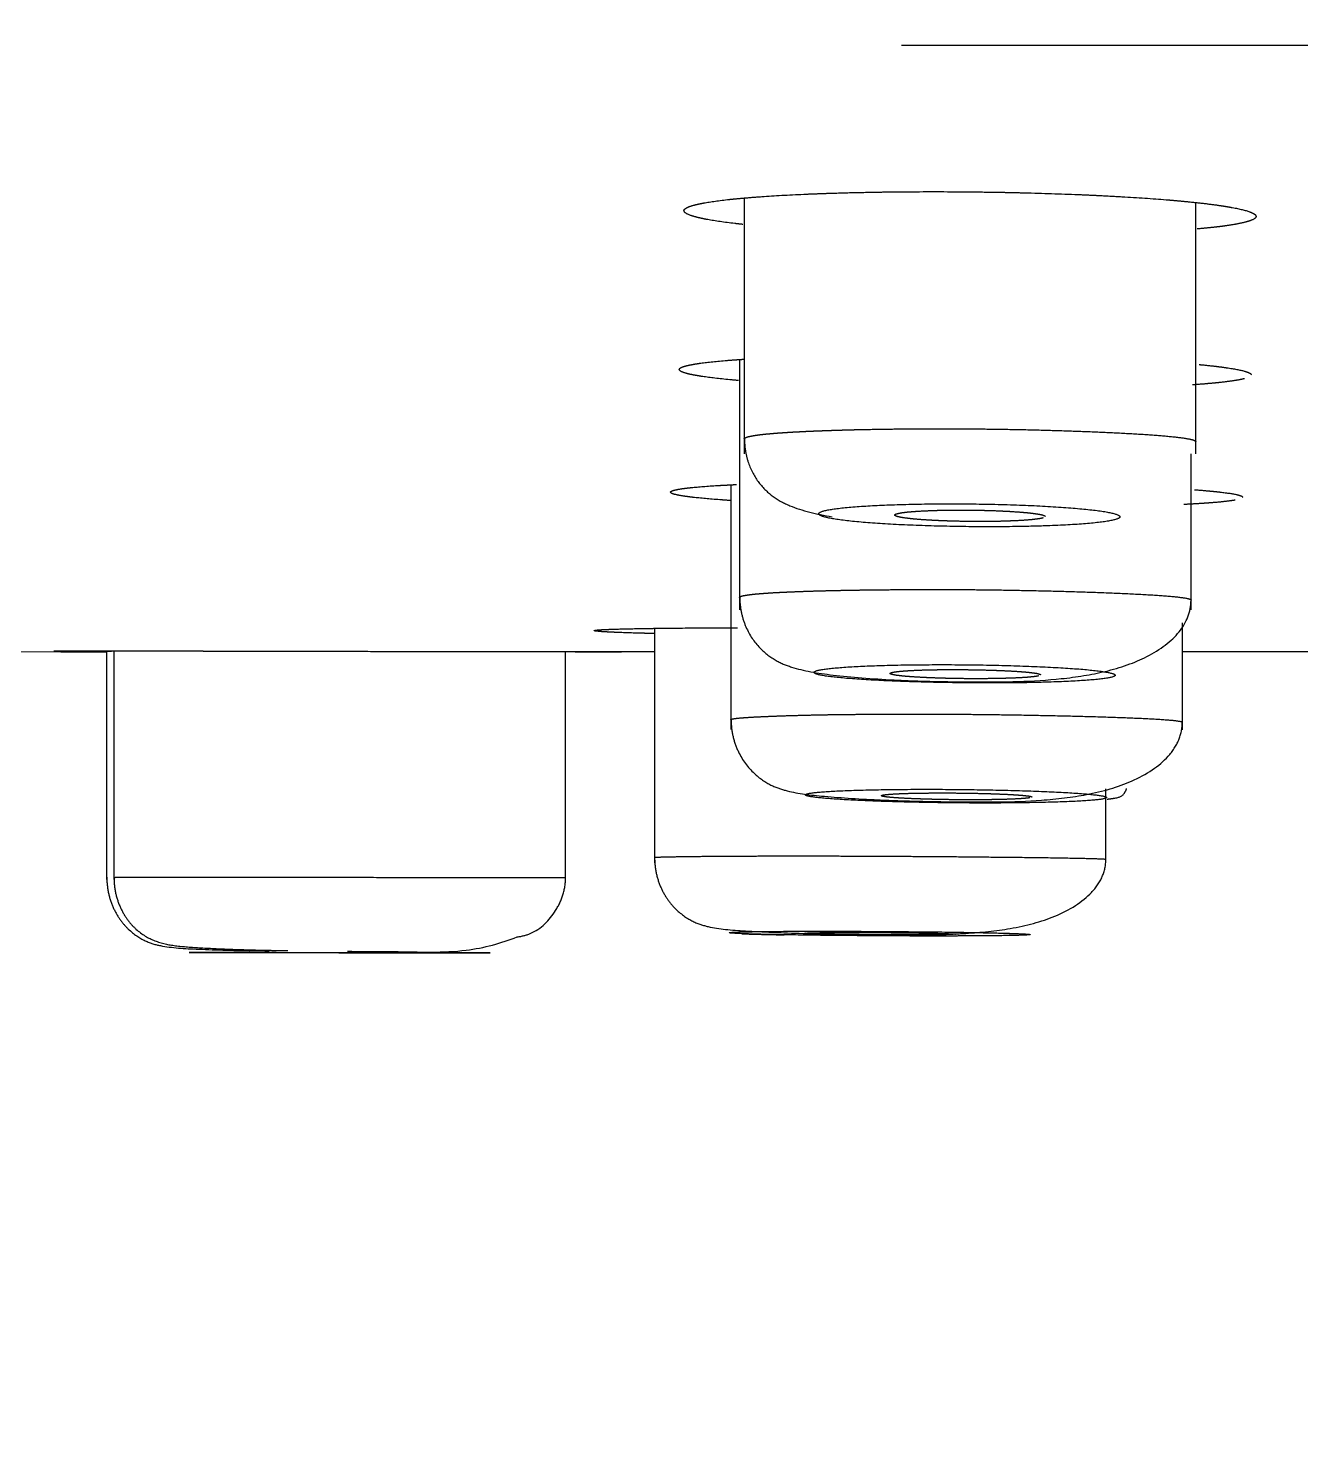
# Model space of a CAD drawing. Header units: millimetres. Extents: x 6110 to 6704, y -2661 to -1821.
# Drawn here: x 6479.682 to 6481.795, y -2117.348 to -2114.995 of the extents above; entities that cross this region are included whole.
import ezdxf

# ---------------------------------------------------------------- set-up
doc = ezdxf.new("R2010")
doc.units = ezdxf.units.MM
doc.header["$LTSCALE"] = 0.1
doc.linetypes.add('HIDDEN2', pattern=[4.7625, 3.175, -1.5875])
doc.layers.add('1', color=4, linetype='HIDDEN2', lineweight=13)
doc.layers.add('DIM', color=3, linetype='Continuous', lineweight=9)

msp = doc.modelspace()

# ---------------------------------------------------------------- hatches: boundary and pattern name
at = {"layer": 'DIM'}
h = msp.add_hatch(dxfattribs=at)
h.set_pattern_fill('ANSI31', color=2)
edge = h.paths.add_edge_path()
edge.add_line((6619.6172, -2595.9805), (6619.6172, -1962.2056))
edge.add_line((6634.6172, -1966.1101), (6619.6172, -1966.1101))
edge.add_line((6634.6172, -2610.9805), (6634.6172, -1966.1101))
edge.add_line((6634.6172, -2610.9805), (6184.4567, -2610.9805))
edge.add_line((6619.6172, -2595.9805), (6184.4567, -2595.9805))
edge.add_line((6184.4567, -2610.9805), (6184.4567, -2595.9805))

# ---------------------------------------------------------------- linework, layer by layer
at = {"layer": '1', "color": 8, "linetype": 'HIDDEN2', "lineweight": -3, "ltscale": 10}
for p, q in [((6484.3069, -2115.0233), (6457.4997, -2115.0233)), ((6480.8709, -2115.2763), (6480.8709, -2115.7011)), ((6481.6209, -2115.7011), (6481.6209, -2115.2847)), ((6480.8632, -2115.5445), (6480.8632, -2115.9601)), ((6481.6132, -2115.9601), (6481.6132, -2115.7014)), ((6480.8487, -2115.7526), (6480.8487, -2116.1591)), ((6480.7217, -2115.9909), (6480.7217, -2116.3799)), ((6481.5987, -2116.1591), (6481.5987, -2115.9817)), ((6479.8121, -2116.0297), (6479.8121, -2116.4077)), ((6479.8244, -2116.0283), (6479.8244, -2116.4077)), ((6480.5744, -2116.4077), (6480.5744, -2116.0296)), ((6480.6671, -2116.0297), (6480.5744, -2116.0297)), ((6480.7217, -2116.0297), (6480.6671, -2116.0297)), ((6483.9196, -2116.0297), (6481.5987, -2116.0297)), ((6481.5987, -2116.1595), (6481.5987, -2116.1591)), ((6481.4717, -2116.3799), (6481.4717, -2116.2571)), ((6480.7217, -2116.3799), (6480.7217, -2116.38)), ((6481.4717, -2116.38), (6481.4717, -2116.3799))]:
    msp.add_line(p, q, dxfattribs=at)
msp.add_arc((6479.9092, -1866.0297), 250, 269.699855, 269.977758, dxfattribs=at)
for points, knots in [([(6480.8688, -2115.3203), (6480.8642, -2115.3198), (6480.8597, -2115.3193), (6480.8378, -2115.3167), (6480.8227, -2115.3145), (6480.8072, -2115.3117), (6480.8043, -2115.3111), (6480.7988, -2115.3099), (6480.7962, -2115.3093), (6480.789, -2115.3076), (6480.785, -2115.3064), (6480.7752, -2115.3029), (6480.7716, -2115.3005), (6480.7707, -2115.2969), (6480.7712, -2115.2958), (6480.7737, -2115.2935), (6480.7777, -2115.2912), (6480.7847, -2115.2889), (6480.791, -2115.2873), (6480.7934, -2115.2868), (6480.7984, -2115.2857), (6480.801, -2115.2852), (6480.8153, -2115.2825), (6480.8294, -2115.2806), (6480.8503, -2115.2783), (6480.8547, -2115.2779), (6480.8637, -2115.277), (6480.8684, -2115.2766), (6480.883, -2115.2753), (6480.8932, -2115.2745), (6480.9255, -2115.2723), (6480.9491, -2115.271), (6480.9811, -2115.2696), (6480.9877, -2115.2694), (6481.001, -2115.2689), (6481.0077, -2115.2686), (6481.0281, -2115.268), (6481.0559, -2115.2672), (6481.0849, -2115.2667), (6481.1071, -2115.2663), (6481.1146, -2115.2662), (6481.1297, -2115.2661), (6481.1373, -2115.266), (6481.1756, -2115.2658), (6481.2064, -2115.2658), (6481.2529, -2115.2662), (6481.2684, -2115.2664), (6481.2919, -2115.2668), (6481.2997, -2115.2669), (6481.3152, -2115.2672), (6481.3229, -2115.2674), (6481.3612, -2115.2683), (6481.3909, -2115.2693), (6481.4272, -2115.2707), (6481.4343, -2115.271), (6481.4486, -2115.2716), (6481.4557, -2115.272), (6481.4765, -2115.273), (6481.49, -2115.2737), (6481.529, -2115.276), (6481.5534, -2115.2777), (6481.5815, -2115.2801), (6481.587, -2115.2806), (6481.5977, -2115.2815), (6481.6029, -2115.282), (6481.6179, -2115.2835), (6481.6368, -2115.2856), (6481.6532, -2115.2877), (6481.6646, -2115.2894), (6481.6682, -2115.2899), (6481.6751, -2115.2911), (6481.6784, -2115.2917), (6481.6939, -2115.2945), (6481.7034, -2115.2968), (6481.7117, -2115.2998), (6481.7131, -2115.3004), (6481.7157, -2115.3016), (6481.7168, -2115.3022), (6481.7195, -2115.304), (6481.7206, -2115.3051), (6481.7214, -2115.3087), (6481.719, -2115.311), (6481.7121, -2115.3138), (6481.7105, -2115.3144), (6481.707, -2115.3155), (6481.7051, -2115.316), (6481.6987, -2115.3177), (6481.6888, -2115.3198), (6481.6761, -2115.3218), (6481.6656, -2115.3233), (6481.6619, -2115.3238), (6481.6541, -2115.3247), (6481.65, -2115.3252), (6481.6387, -2115.3264), (6481.6311, -2115.3271), (6481.6231, -2115.3278)], [0, 0, 0, 0, 0.010721, 0.010721, 0.054841, 0.054841, 0.065871, 0.065871, 0.076901, 0.076901, 0.098961, 0.098961, 0.143081, 0.143081, 0.165141, 0.165141, 0.187201, 0.209261, 0.209261, 0.220291, 0.220291, 0.231321, 0.231321, 0.275441, 0.275441, 0.286471, 0.286471, 0.297501, 0.297501, 0.319561, 0.319561, 0.363681, 0.363681, 0.374711, 0.374711, 0.385741, 0.385741, 0.407801, 0.429861, 0.429861, 0.440891, 0.440891, 0.451921, 0.451921, 0.496041, 0.496041, 0.5181, 0.5181, 0.52913, 0.52913, 0.54016, 0.54016, 0.58428, 0.58428, 0.59531, 0.59531, 0.60634, 0.60634, 0.6284, 0.6284, 0.67252, 0.67252, 0.68355, 0.68355, 0.69458, 0.69458, 0.71664, 0.7387, 0.7387, 0.74973, 0.74973, 0.76076, 0.76076, 0.80488, 0.80488, 0.81591, 0.81591, 0.82694, 0.82694, 0.849, 0.849, 0.89312, 0.89312, 0.90415, 0.90415, 0.91518, 0.91518, 0.93724, 0.9593, 0.9593, 0.97033, 0.97033, 0.98136, 0.98136, 1, 1, 1, 1]), ([(6480.8613, -2115.5795), (6480.861, -2115.5795), (6480.8608, -2115.5794), (6480.8558, -2115.579), (6480.8512, -2115.5786), (6480.8292, -2115.5764), (6480.8143, -2115.5747), (6480.7989, -2115.5724), (6480.796, -2115.5719), (6480.7905, -2115.571), (6480.7879, -2115.5705), (6480.7808, -2115.5691), (6480.7769, -2115.5682), (6480.7672, -2115.5653), (6480.7637, -2115.5635), (6480.7631, -2115.5611), (6480.7632, -2115.5606), (6480.7637, -2115.5597), (6480.7642, -2115.5592), (6480.7661, -2115.5578), (6480.7702, -2115.556), (6480.7773, -2115.5543), (6480.7837, -2115.553), (6480.7861, -2115.5526), (6480.7912, -2115.5517), (6480.7939, -2115.5513), (6480.8082, -2115.5492), (6480.8224, -2115.5477), (6480.8435, -2115.5459), (6480.8478, -2115.5456), (6480.8569, -2115.5449), (6480.8617, -2115.5446), (6480.8677, -2115.5442), (6480.8687, -2115.5441), (6480.8699, -2115.544)], [0, 0, 0, 0, 0.002125, 0.002125, 0.03878, 0.03878, 0.185397, 0.185397, 0.222051, 0.222051, 0.258705, 0.258705, 0.332014, 0.332014, 0.478631, 0.478631, 0.515285, 0.515285, 0.551939, 0.551939, 0.625248, 0.698556, 0.698556, 0.73521, 0.73521, 0.771865, 0.771865, 0.918482, 0.918482, 0.955136, 0.955136, 0.99179, 0.99179, 1, 1, 1, 1]), ([(6481.6264, -2115.5529), (6481.6274, -2115.553), (6481.6372, -2115.5539), (6481.6462, -2115.5549), (6481.6575, -2115.5562), (6481.6611, -2115.5567), (6481.668, -2115.5576), (6481.6713, -2115.5581), (6481.6867, -2115.5604), (6481.6961, -2115.5622), (6481.7042, -2115.5646), (6481.7057, -2115.5651), (6481.7082, -2115.566), (6481.7092, -2115.5665), (6481.7119, -2115.5679), (6481.7129, -2115.5689), (6481.7131, -2115.5699), (6481.7132, -2115.5701), (6481.7132, -2115.5702)], [0, 0, 0, 0, 0.016961, 0.176984, 0.176984, 0.256995, 0.256995, 0.337006, 0.337006, 0.657052, 0.657052, 0.737063, 0.737063, 0.817074, 0.817074, 0.977097, 0.977097, 1, 1, 1, 1]), ([(6481.7016, -2115.5764), (6481.7013, -2115.5765), (6481.7009, -2115.5765), (6481.6988, -2115.5771), (6481.6969, -2115.5775), (6481.6904, -2115.5788), (6481.6804, -2115.5804), (6481.6676, -2115.582), (6481.657, -2115.5832), (6481.6533, -2115.5835), (6481.6455, -2115.5843), (6481.6414, -2115.5846), (6481.6302, -2115.5856), (6481.6229, -2115.5861), (6481.6153, -2115.5866)], [0, 0, 0, 0, 0.020677, 0.020677, 0.134288, 0.134288, 0.36151, 0.588732, 0.588732, 0.702343, 0.702343, 0.815954, 0.815954, 1, 1, 1, 1]), ([(6480.8709, -2115.6763), (6480.8709, -2115.6762), (6480.871, -2115.6757), (6480.8717, -2115.6748), (6480.8743, -2115.6737), (6480.8779, -2115.6726), (6480.8818, -2115.6718), (6480.8857, -2115.671), (6480.8893, -2115.6704), (6480.8922, -2115.67), (6480.8943, -2115.6697), (6480.8969, -2115.6693), (6480.9004, -2115.6689), (6480.9054, -2115.6684), (6480.9107, -2115.6679), (6480.9164, -2115.6674), (6480.9223, -2115.6669), (6480.9285, -2115.6664), (6480.935, -2115.666), (6480.9418, -2115.6655), (6480.9487, -2115.6651), (6480.9559, -2115.6647), (6480.9634, -2115.6643), (6480.971, -2115.6639), (6480.9788, -2115.6636), (6480.9868, -2115.6632), (6480.9949, -2115.6629), (6481.0032, -2115.6626), (6481.0116, -2115.6623), (6481.0201, -2115.662), (6481.0287, -2115.6617), (6481.0375, -2115.6615), (6481.0463, -2115.6612), (6481.0551, -2115.661), (6481.0641, -2115.6608), (6481.0701, -2115.6607), (6481.0731, -2115.6606)], [0, 0, 0, 0, 0.007819, 0.073251, 0.131466, 0.182462, 0.226238, 0.262795, 0.29213, 0.314244, 0.329137, 0.336808, 0.36723, 0.39741, 0.427347, 0.457041, 0.486492, 0.515701, 0.544667, 0.573391, 0.601872, 0.63011, 0.658106, 0.68586, 0.713371, 0.740639, 0.767665, 0.794449, 0.820991, 0.84729, 0.873347, 0.899162, 0.924734, 0.950065, 0.975153, 1, 1, 1, 1]), ([(6481.0731, -2115.6606), (6481.0865, -2115.6604), (6481.114, -2115.6599), (6481.1571, -2115.6596), (6481.2013, -2115.6595), (6481.246, -2115.6596), (6481.2921, -2115.6601), (6481.3401, -2115.661), (6481.3902, -2115.6623), (6481.4409, -2115.6641), (6481.4902, -2115.6662), (6481.5358, -2115.6688), (6481.5748, -2115.6717), (6481.6043, -2115.6751), (6481.6179, -2115.6781), (6481.6207, -2115.6802), (6481.6209, -2115.6809), (6481.6209, -2115.681)], [0, 0, 0, 0, 0.058844, 0.117418, 0.175724, 0.233763, 0.29214, 0.355592, 0.424122, 0.497731, 0.576417, 0.660181, 0.749022, 0.842938, 0.941928, 0.989002, 1, 1, 1, 1]), ([(6480.8713, -2115.6762), (6480.8714, -2115.6832), (6480.8725, -2115.697), (6480.8792, -2115.7231), (6480.8946, -2115.751), (6480.9195, -2115.7742), (6480.9561, -2115.7931), (6480.9906, -2115.8012), (6481.0172, -2115.8055)], [0, 0, 0, 0, 0.074177, 0.149664, 0.303746, 0.464587, 0.63693, 1, 1, 1, 1]), ([(6480.8474, -2115.7786), (6480.8463, -2115.7786), (6480.8452, -2115.7785), (6480.8394, -2115.7781), (6480.8349, -2115.7778), (6480.8131, -2115.7762), (6480.7984, -2115.7748), (6480.7832, -2115.7731), (6480.7803, -2115.7727), (6480.775, -2115.772), (6480.7725, -2115.7717), (6480.7655, -2115.7706), (6480.7616, -2115.7699), (6480.7523, -2115.7678), (6480.749, -2115.7664), (6480.7487, -2115.7646), (6480.7488, -2115.7643), (6480.7495, -2115.7636), (6480.75, -2115.7632), (6480.7521, -2115.7622), (6480.7564, -2115.7609), (6480.7637, -2115.7596), (6480.7703, -2115.7586), (6480.7727, -2115.7583), (6480.7779, -2115.7577), (6480.7806, -2115.7574), (6480.7952, -2115.7559), (6480.8096, -2115.7548), (6480.8309, -2115.7535), (6480.8353, -2115.7533), (6480.8445, -2115.7528), (6480.8493, -2115.7525), (6480.8556, -2115.7522), (6480.857, -2115.7522), (6480.8584, -2115.7521)], [0, 0, 0, 0, 0.008435, 0.008435, 0.044785, 0.044785, 0.190187, 0.190187, 0.226537, 0.226537, 0.262887, 0.262887, 0.335588, 0.335588, 0.48099, 0.48099, 0.51734, 0.51734, 0.553691, 0.553691, 0.626392, 0.699093, 0.699093, 0.735443, 0.735443, 0.771793, 0.771793, 0.917195, 0.917195, 0.953545, 0.953545, 0.989896, 0.989896, 1, 1, 1, 1]), ([(6481.6186, -2115.7607), (6481.6266, -2115.7613), (6481.634, -2115.7619), (6481.6445, -2115.7629), (6481.6481, -2115.7632), (6481.6549, -2115.7639), (6481.6581, -2115.7643), (6481.6733, -2115.766), (6481.6825, -2115.7674), (6481.692, -2115.7696), (6481.6944, -2115.7703), (6481.6977, -2115.7717), (6481.6986, -2115.7724), (6481.6987, -2115.7731), (6481.6987, -2115.7732), (6481.6987, -2115.7732)], [0, 0, 0, 0, 0.153847, 0.153847, 0.237277, 0.237277, 0.320707, 0.320707, 0.654427, 0.654427, 0.821287, 0.821287, 0.988146, 0.988146, 1, 1, 1, 1]), ([(6481.1294, -2115.7853), (6481.1294, -2115.7853), (6481.1294, -2115.7853), (6481.1059, -2115.786), (6481.0841, -2115.787), (6481.046, -2115.7896), (6481.0296, -2115.7912), (6481.006, -2115.7948), (6480.9984, -2115.7968), (6480.9931, -2115.801), (6480.9952, -2115.8032), (6481.0086, -2115.8075), (6481.0201, -2115.8096), (6481.0507, -2115.8134), (6481.0702, -2115.8152), (6481.1145, -2115.8182), (6481.1399, -2115.8195), (6481.1929, -2115.8213), (6481.2213, -2115.8219), (6481.2771, -2115.8224), (6481.3053, -2115.8223), (6481.348, -2115.8215), (6481.3639, -2115.8211), (6481.4024, -2115.8196), (6481.4238, -2115.8184), (6481.4585, -2115.8154), (6481.4723, -2115.8136), (6481.4905, -2115.8098), (6481.4951, -2115.8077), (6481.4945, -2115.8034), (6481.4894, -2115.8012), (6481.4703, -2115.797), (6481.4561, -2115.795), (6481.4208, -2115.7914), (6481.3992, -2115.7897), (6481.3516, -2115.787), (6481.3249, -2115.786), (6481.2704, -2115.7845), (6481.2417, -2115.7841), (6481.1847, -2115.7841), (6481.1556, -2115.7845), (6481.1294, -2115.7853)], [0, 0, 0, 0, 0.000028, 0.000028, 0.050711, 0.050711, 0.104586, 0.104586, 0.158525, 0.158525, 0.212426, 0.212426, 0.266202, 0.266202, 0.319823, 0.319823, 0.373326, 0.373326, 0.426803, 0.426803, 0.480281, 0.480281, 0.513624, 0.513624, 0.567405, 0.567405, 0.621309, 0.621309, 0.675248, 0.675248, 0.729118, 0.729118, 0.782846, 0.782846, 0.836423, 0.836423, 0.889903, 0.889903, 0.943385, 0.943385, 1, 1, 1, 1]), ([(6481.6863, -2115.778), (6481.686, -2115.778), (6481.6857, -2115.7781), (6481.6836, -2115.7785), (6481.6815, -2115.7788), (6481.6749, -2115.7797), (6481.6647, -2115.7809), (6481.6517, -2115.7821), (6481.6409, -2115.7829), (6481.6372, -2115.7831), (6481.6293, -2115.7837), (6481.6251, -2115.7839), (6481.6145, -2115.7846), (6481.6078, -2115.7849), (6481.6008, -2115.7853)], [0, 0, 0, 0, 0.018742, 0.018742, 0.134483, 0.134483, 0.365967, 0.59745, 0.59745, 0.713192, 0.713192, 0.828934, 0.828934, 1, 1, 1, 1]), ([(6481.3346, -2115.8116), (6481.3288, -2115.812), (6481.3225, -2115.8123), (6481.3123, -2115.8127), (6481.3088, -2115.8128), (6481.3016, -2115.8131), (6481.2979, -2115.8132), (6481.2865, -2115.8134), (6481.2787, -2115.8135), (6481.2667, -2115.8136), (6481.2626, -2115.8136), (6481.2544, -2115.8136), (6481.2503, -2115.8135), (6481.238, -2115.8134), (6481.2299, -2115.8133), (6481.2198, -2115.813), (6481.2178, -2115.813), (6481.2138, -2115.8128), (6481.2079, -2115.8127), (6481.1983, -2115.8123), (6481.1909, -2115.812), (6481.1836, -2115.8116), (6481.1801, -2115.8114), (6481.1698, -2115.8108), (6481.1635, -2115.8103), (6481.1549, -2115.8096), (6481.1521, -2115.8094), (6481.1469, -2115.8088), (6481.1444, -2115.8085), (6481.1376, -2115.8077), (6481.1337, -2115.8071), (6481.129, -2115.8062), (6481.1276, -2115.8059), (6481.1252, -2115.8053), (6481.1242, -2115.805), (6481.1218, -2115.8041), (6481.121, -2115.8034), (6481.1209, -2115.8022), (6481.1217, -2115.8016), (6481.124, -2115.8007), (6481.125, -2115.8004), (6481.1274, -2115.7998), (6481.1287, -2115.7996), (6481.1334, -2115.7988), (6481.1372, -2115.7982), (6481.144, -2115.7975), (6481.1464, -2115.7973), (6481.1516, -2115.7969), (6481.1544, -2115.7967), (6481.163, -2115.7961), (6481.1693, -2115.7958), (6481.1795, -2115.7954), (6481.183, -2115.7952), (6481.1903, -2115.795), (6481.1976, -2115.7948), (6481.2053, -2115.7947), (6481.2112, -2115.7946), (6481.2131, -2115.7946), (6481.2171, -2115.7945), (6481.2192, -2115.7945), (6481.2293, -2115.7945), (6481.2374, -2115.7945), (6481.2496, -2115.7946), (6481.2537, -2115.7947), (6481.2599, -2115.7948), (6481.2619, -2115.7948), (6481.266, -2115.7949), (6481.268, -2115.7949), (6481.278, -2115.7952), (6481.2859, -2115.7954), (6481.2972, -2115.7959), (6481.301, -2115.7961), (6481.3082, -2115.7965), (6481.3117, -2115.7966), (6481.3219, -2115.7973), (6481.3282, -2115.7977), (6481.337, -2115.7985), (6481.3398, -2115.7987), (6481.345, -2115.7992), (6481.3498, -2115.7998), (6481.354, -2115.8004), (6481.3579, -2115.8009), (6481.3597, -2115.8012), (6481.3644, -2115.8021), (6481.3668, -2115.8028), (6481.3693, -2115.8037), (6481.3699, -2115.804), (6481.3707, -2115.8046), (6481.3709, -2115.8049), (6481.3709, -2115.8053), (6481.3709, -2115.8053), (6481.3709, -2115.8053)], [0, 0, 0, 0, 0.035697, 0.035697, 0.053546, 0.053546, 0.071395, 0.071395, 0.107092, 0.107092, 0.124941, 0.124941, 0.14279, 0.14279, 0.178487, 0.178487, 0.187411, 0.187411, 0.196336, 0.214184, 0.232033, 0.232033, 0.249882, 0.249882, 0.285579, 0.285579, 0.303428, 0.303428, 0.321276, 0.321276, 0.356974, 0.356974, 0.374822, 0.374822, 0.392671, 0.392671, 0.428369, 0.428369, 0.464066, 0.464066, 0.481915, 0.481915, 0.499763, 0.499763, 0.535461, 0.535461, 0.553309, 0.553309, 0.571158, 0.571158, 0.606855, 0.606855, 0.624704, 0.624704, 0.642553, 0.660401, 0.660401, 0.669326, 0.669326, 0.67825, 0.67825, 0.713948, 0.713948, 0.731796, 0.731796, 0.740721, 0.740721, 0.749645, 0.749645, 0.785342, 0.785342, 0.803191, 0.803191, 0.82104, 0.82104, 0.856737, 0.856737, 0.874586, 0.874586, 0.892434, 0.910283, 0.910283, 0.928132, 0.928132, 0.963829, 0.963829, 0.981678, 0.981678, 0.999527, 0.999527, 1, 1, 1, 1]), ([(6481.3676, -2115.8074), (6481.367, -2115.8076), (6481.3664, -2115.8078), (6481.3645, -2115.8082), (6481.3618, -2115.8088), (6481.3584, -2115.8093), (6481.3545, -2115.8098), (6481.3524, -2115.8101), (6481.3456, -2115.8108), (6481.3404, -2115.8112), (6481.3346, -2115.8116)], [0, 0, 0, 0, 0.10764, 0.10764, 0.286112, 0.464584, 0.464584, 0.643056, 0.643056, 1, 1, 1, 1]), ([(6480.8632, -2115.9394), (6480.8631, -2115.9392), (6480.8634, -2115.9387), (6480.865, -2115.9378), (6480.8685, -2115.9368), (6480.8728, -2115.936), (6480.8772, -2115.9353), (6480.8814, -2115.9348), (6480.8849, -2115.9343), (6480.8901, -2115.9338), (6480.898, -2115.9331), (6480.9101, -2115.9322), (6480.9236, -2115.9314), (6480.9383, -2115.9307), (6480.9541, -2115.93), (6480.9709, -2115.9294), (6480.9885, -2115.9288), (6481.0068, -2115.9283), (6481.0257, -2115.9279), (6481.045, -2115.9275), (6481.0582, -2115.9273), (6481.0648, -2115.9272)], [0, 0, 0, 0, 0.03325, 0.102103, 0.162434, 0.214244, 0.25753, 0.292292, 0.318529, 0.33624, 0.402079, 0.466818, 0.530456, 0.592996, 0.654435, 0.714776, 0.774018, 0.832161, 0.889205, 0.945152, 1, 1, 1, 1]), ([(6481.0648, -2115.9272), (6481.0782, -2115.927), (6481.1058, -2115.9267), (6481.149, -2115.9264), (6481.1933, -2115.9264), (6481.2398, -2115.9265), (6481.2896, -2115.927), (6481.3436, -2115.928), (6481.4001, -2115.9293), (6481.4568, -2115.9311), (6481.5107, -2115.9333), (6481.5578, -2115.9358), (6481.5939, -2115.9388), (6481.6101, -2115.9416), (6481.613, -2115.9433), (6481.6132, -2115.9439), (6481.6132, -2115.944)], [0, 0, 0, 0, 0.058908, 0.117614, 0.176118, 0.234422, 0.299127, 0.370614, 0.448882, 0.533929, 0.625753, 0.72435, 0.829716, 0.941847, 0.993758, 1, 1, 1, 1]), ([(6480.8636, -2115.9393), (6480.8636, -2115.9477), (6480.8652, -2115.9638), (6480.8743, -2115.9936), (6480.8939, -2116.0233), (6480.9228, -2116.0453), (6480.9594, -2116.0598), (6481.0176, -2116.0696), (6481.1021, -2116.076), (6481.1651, -2116.0786), (6481.1906, -2116.079), (6481.1944, -2116.079)], [0, 0, 0, 0, 0.051229, 0.102126, 0.200301, 0.294847, 0.391239, 0.603762, 0.844442, 0.977515, 1, 1, 1, 1]), ([(6481.1944, -2116.079), (6481.214, -2116.0796), (6481.2824, -2116.0805), (6481.3781, -2116.0788), (6481.4744, -2116.0636), (6481.5453, -2116.0391), (6481.6, -2115.9974), (6481.6124, -2115.9633), (6481.6129, -2115.944)], [0, 0, 0, 0, 0.101395, 0.356989, 0.497127, 0.651898, 0.822016, 1, 1, 1, 1]), ([(6480.7209, -2115.9996), (6480.7191, -2115.9996), (6480.7173, -2115.9995), (6480.7109, -2115.9993), (6480.7064, -2115.9992), (6480.6848, -2115.9986), (6480.6702, -2115.9981), (6480.6552, -2115.9975), (6480.6524, -2115.9974), (6480.6471, -2115.9971), (6480.6446, -2115.997), (6480.6378, -2115.9966), (6480.634, -2115.9964), (6480.6249, -2115.9956), (6480.6218, -2115.9952), (6480.6217, -2115.9946), (6480.6219, -2115.9945), (6480.6226, -2115.9942), (6480.6232, -2115.9941), (6480.6254, -2115.9938), (6480.6299, -2115.9933), (6480.6374, -2115.9929), (6480.6441, -2115.9926), (6480.6466, -2115.9925), (6480.6518, -2115.9923), (6480.6546, -2115.9922), (6480.6695, -2115.9918), (6480.684, -2115.9914), (6480.7055, -2115.9911), (6480.71, -2115.991), (6480.7192, -2115.9909), (6480.724, -2115.9908), (6480.7389, -2115.9906), (6480.7494, -2115.9905), (6480.7822, -2115.9902), (6480.8061, -2115.9901), (6480.8385, -2115.9899), (6480.8451, -2115.9899), (6480.8544, -2115.9899), (6480.857, -2115.9899), (6480.8597, -2115.9899)], [0, 0, 0, 0, 0.010929, 0.010929, 0.039689, 0.039689, 0.154731, 0.154731, 0.183492, 0.183492, 0.212252, 0.212252, 0.269773, 0.269773, 0.384815, 0.384815, 0.413575, 0.413575, 0.442335, 0.442335, 0.499856, 0.557377, 0.557377, 0.586138, 0.586138, 0.614898, 0.614898, 0.72994, 0.72994, 0.7587, 0.7587, 0.787461, 0.787461, 0.844982, 0.844982, 0.960023, 0.960023, 0.988784, 0.988784, 1, 1, 1, 1]), ([(6479.7244, -2116.0285), (6479.7244, -2116.0285), (6479.7247, -2116.0285), (6479.7259, -2116.0285), (6479.7264, -2116.0285), (6479.7277, -2116.0284), (6479.7284, -2116.0284), (6479.7311, -2116.0284), (6479.7333, -2116.0284), (6479.7412, -2116.0284), (6479.7482, -2116.0284), (6479.7614, -2116.0283), (6479.7662, -2116.0283), (6479.7768, -2116.0283), (6479.7825, -2116.0283), (6479.8006, -2116.0283), (6479.8143, -2116.0283), (6479.8369, -2116.0283), (6479.8448, -2116.0284), (6479.8573, -2116.0284), (6479.8615, -2116.0284), (6479.8702, -2116.0284), (6479.8746, -2116.0284), (6479.897, -2116.0284), (6479.9159, -2116.0284), (6479.9459, -2116.0285), (6479.9562, -2116.0285), (6479.972, -2116.0285), (6479.9773, -2116.0285), (6479.9881, -2116.0286), (6479.9936, -2116.0286), (6480.0212, -2116.0286), (6480.0664, -2116.0287), (6480.1135, -2116.0288), (6480.1436, -2116.0288), (6480.1497, -2116.0289), (6480.1618, -2116.0289), (6480.1799, -2116.0289), (6480.198, -2116.029), (6480.2341, -2116.029), (6480.258, -2116.0291), (6480.2878, -2116.0291), (6480.2937, -2116.0291), (6480.3056, -2116.0292), (6480.3116, -2116.0292), (6480.3292, -2116.0292), (6480.3408, -2116.0292), (6480.375, -2116.0293), (6480.3971, -2116.0293), (6480.4292, -2116.0294), (6480.4397, -2116.0294), (6480.4552, -2116.0294), (6480.4603, -2116.0294), (6480.4704, -2116.0295), (6480.4753, -2116.0295), (6480.4997, -2116.0295), (6480.5179, -2116.0295), (6480.5435, -2116.0296), (6480.5517, -2116.0296), (6480.5675, -2116.0296), (6480.5751, -2116.0296), (6480.5966, -2116.0296), (6480.6093, -2116.0297), (6480.626, -2116.0297), (6480.6312, -2116.0297), (6480.6407, -2116.0297), (6480.645, -2116.0297), (6480.6568, -2116.0297), (6480.6629, -2116.0297), (6480.6671, -2116.0297)], [0, 0, 0, 0, 0.022755, 0.022755, 0.035613, 0.035613, 0.048472, 0.048472, 0.074189, 0.074189, 0.125623, 0.125623, 0.15134, 0.15134, 0.177057, 0.177057, 0.22849, 0.22849, 0.254207, 0.254207, 0.267066, 0.267066, 0.279924, 0.279924, 0.331358, 0.331358, 0.357075, 0.357075, 0.369934, 0.369934, 0.382792, 0.382792, 0.434226, 0.48566, 0.48566, 0.498519, 0.498519, 0.511377, 0.537094, 0.537094, 0.588528, 0.588528, 0.601387, 0.601387, 0.614245, 0.614245, 0.639962, 0.639962, 0.691396, 0.691396, 0.717113, 0.717113, 0.729972, 0.729972, 0.74283, 0.74283, 0.794264, 0.794264, 0.819981, 0.819981, 0.845698, 0.845698, 0.897132, 0.897132, 0.922849, 0.922849, 0.948566, 0.948566, 1, 1, 1, 1]), ([(6479.8204, -2116.0291), (6479.8176, -2116.0291), (6479.815, -2116.0291), (6479.8088, -2116.029), (6479.8054, -2116.029), (6479.7987, -2116.029), (6479.7955, -2116.029), (6479.7798, -2116.0289), (6479.7583, -2116.0288), (6479.7433, -2116.0287), (6479.7373, -2116.0287), (6479.7369, -2116.0287), (6479.7366, -2116.0287)], [0, 0, 0, 0, 0.068208, 0.068208, 0.15915, 0.15915, 0.250093, 0.250093, 0.613863, 0.977633, 0.977633, 1, 1, 1, 1]), ([(6481.1214, -2116.0519), (6481.1214, -2116.0519), (6481.1214, -2116.0519), (6481.0976, -2116.0525), (6481.0755, -2116.0532), (6481.0374, -2116.0553), (6481.0212, -2116.0565), (6480.9979, -2116.0594), (6480.9904, -2116.061), (6480.9854, -2116.0643), (6480.9876, -2116.0661), (6481.0013, -2116.0695), (6481.0129, -2116.0712), (6481.0438, -2116.0743), (6481.0635, -2116.0757), (6481.108, -2116.0782), (6481.1334, -2116.0792), (6481.1866, -2116.0807), (6481.215, -2116.0812), (6481.2709, -2116.0817), (6481.2991, -2116.0816), (6481.3417, -2116.0811), (6481.3575, -2116.0808), (6481.3958, -2116.0796), (6481.4171, -2116.0787), (6481.4516, -2116.0763), (6481.4652, -2116.075), (6481.483, -2116.0719), (6481.4875, -2116.0703), (6481.4866, -2116.0669), (6481.4814, -2116.0651), (6481.462, -2116.0618), (6481.4477, -2116.0601), (6481.4121, -2116.0572), (6481.3904, -2116.0559), (6481.3426, -2116.0537), (6481.3159, -2116.0528), (6481.2612, -2116.0515), (6481.2325, -2116.0512), (6481.1759, -2116.0511), (6481.1472, -2116.0514), (6481.1214, -2116.0519)], [0, 0, 0, 0, 0.000021, 0.000021, 0.051441, 0.051441, 0.105249, 0.105249, 0.159104, 0.159104, 0.212938, 0.212938, 0.266695, 0.266695, 0.320352, 0.320352, 0.373931, 0.373931, 0.42749, 0.42749, 0.481049, 0.481049, 0.514375, 0.514375, 0.568121, 0.568121, 0.62195, 0.62195, 0.675805, 0.675805, 0.729621, 0.729621, 0.783348, 0.783348, 0.836977, 0.836977, 0.890539, 0.890539, 0.944099, 0.944099, 1, 1, 1, 1]), ([(6481.3267, -2116.0731), (6481.3209, -2116.0734), (6481.3146, -2116.0736), (6481.3044, -2116.0739), (6481.3009, -2116.074), (6481.2937, -2116.0742), (6481.2899, -2116.0743), (6481.2786, -2116.0744), (6481.2708, -2116.0745), (6481.2588, -2116.0745), (6481.2547, -2116.0745), (6481.2465, -2116.0745), (6481.2424, -2116.0745), (6481.2302, -2116.0744), (6481.222, -2116.0742), (6481.2119, -2116.074), (6481.2099, -2116.074), (6481.2059, -2116.0739), (6481.2, -2116.0737), (6481.1904, -2116.0734), (6481.183, -2116.0732), (6481.1776, -2116.0729), (6481.1758, -2116.0729), (6481.1723, -2116.0727), (6481.1705, -2116.0726), (6481.162, -2116.0722), (6481.1557, -2116.0718), (6481.147, -2116.0712), (6481.1443, -2116.071), (6481.139, -2116.0706), (6481.1366, -2116.0704), (6481.1298, -2116.0697), (6481.1259, -2116.0692), (6481.1212, -2116.0685), (6481.1198, -2116.0682), (6481.1174, -2116.0677), (6481.1164, -2116.0675), (6481.114, -2116.0668), (6481.1132, -2116.0663), (6481.1131, -2116.0653), (6481.1139, -2116.0648), (6481.1163, -2116.0641), (6481.1173, -2116.0639), (6481.1196, -2116.0634), (6481.121, -2116.0632), (6481.1257, -2116.0626), (6481.1295, -2116.0622), (6481.1363, -2116.0616), (6481.1387, -2116.0614), (6481.1439, -2116.0611), (6481.1467, -2116.0609), (6481.1553, -2116.0605), (6481.1616, -2116.0602), (6481.1718, -2116.0599), (6481.1754, -2116.0598), (6481.1826, -2116.0597), (6481.19, -2116.0595), (6481.1976, -2116.0594), (6481.2055, -2116.0594), (6481.2095, -2116.0593), (6481.2216, -2116.0593), (6481.2297, -2116.0593), (6481.2419, -2116.0595), (6481.246, -2116.0595), (6481.2522, -2116.0596), (6481.2542, -2116.0596), (6481.2583, -2116.0597), (6481.2603, -2116.0597), (6481.2704, -2116.06), (6481.2782, -2116.0602), (6481.2895, -2116.0606), (6481.2933, -2116.0607), (6481.3005, -2116.061), (6481.304, -2116.0612), (6481.3142, -2116.0617), (6481.3205, -2116.062), (6481.3293, -2116.0627), (6481.3321, -2116.0629), (6481.3372, -2116.0633), (6481.3421, -2116.0637), (6481.3463, -2116.0642), (6481.3502, -2116.0647), (6481.352, -2116.0649), (6481.3567, -2116.0656), (6481.3591, -2116.0661), (6481.3615, -2116.0669), (6481.3621, -2116.0671), (6481.3629, -2116.0676), (6481.3631, -2116.0679), (6481.3632, -2116.0681), (6481.3632, -2116.0681), (6481.3632, -2116.0681)], [0, 0, 0, 0, 0.035704, 0.035704, 0.053556, 0.053556, 0.071408, 0.071408, 0.107112, 0.107112, 0.124964, 0.124964, 0.142816, 0.142816, 0.17852, 0.17852, 0.187446, 0.187446, 0.196372, 0.214224, 0.232075, 0.232075, 0.241001, 0.241001, 0.249927, 0.249927, 0.285631, 0.285631, 0.303483, 0.303483, 0.321335, 0.321335, 0.357039, 0.357039, 0.374891, 0.374891, 0.392743, 0.392743, 0.428447, 0.428447, 0.464151, 0.464151, 0.482003, 0.482003, 0.499855, 0.499855, 0.535559, 0.535559, 0.553411, 0.553411, 0.571263, 0.571263, 0.606967, 0.606967, 0.624819, 0.624819, 0.642671, 0.660523, 0.660523, 0.678374, 0.678374, 0.714078, 0.714078, 0.73193, 0.73193, 0.740856, 0.740856, 0.749782, 0.749782, 0.785486, 0.785486, 0.803338, 0.803338, 0.82119, 0.82119, 0.856894, 0.856894, 0.874746, 0.874746, 0.892598, 0.91045, 0.91045, 0.928302, 0.928302, 0.964006, 0.964006, 0.981858, 0.981858, 0.99971, 0.99971, 1, 1, 1, 1]), ([(6481.3598, -2116.0698), (6481.3592, -2116.07), (6481.3586, -2116.0701), (6481.3567, -2116.0705), (6481.354, -2116.0709), (6481.3505, -2116.0713), (6481.3467, -2116.0717), (6481.3446, -2116.0719), (6481.3377, -2116.0725), (6481.3325, -2116.0728), (6481.3267, -2116.0731)], [0, 0, 0, 0, 0.105523, 0.105523, 0.284418, 0.463314, 0.463314, 0.642209, 0.642209, 1, 1, 1, 1]), ([(6480.8487, -2116.1426), (6480.8487, -2116.1425), (6480.8489, -2116.142), (6480.8516, -2116.1411), (6480.8599, -2116.14), (6480.8722, -2116.139), (6480.8875, -2116.138), (6480.9053, -2116.1372), (6480.9249, -2116.1364), (6480.9457, -2116.1357), (6480.967, -2116.1351), (6480.9886, -2116.1346), (6481.0099, -2116.1342), (6481.0305, -2116.1339), (6481.0443, -2116.1337), (6481.051, -2116.1337)], [0, 0, 0, 0, 0.025463, 0.132804, 0.235395, 0.333237, 0.426329, 0.51467, 0.598259, 0.677097, 0.751183, 0.820516, 0.885097, 0.944925, 1, 1, 1, 1]), ([(6480.8491, -2116.1425), (6480.8492, -2116.1517), (6480.8511, -2116.1691), (6480.8617, -2116.2008), (6480.8836, -2116.2311), (6480.9143, -2116.252), (6480.9489, -2116.2637), (6480.9983, -2116.2699), (6481.0766, -2116.2752), (6481.1343, -2116.2773), (6481.1575, -2116.2778), (6481.1598, -2116.2778)], [0, 0, 0, 0, 0.057785, 0.114376, 0.2195, 0.31459, 0.40723, 0.613514, 0.852485, 0.98601, 1, 1, 1, 1]), ([(6481.051, -2116.1337), (6481.0616, -2116.1336), (6481.0834, -2116.1334), (6481.1174, -2116.1333), (6481.1524, -2116.1332), (6481.1879, -2116.1333), (6481.2278, -2116.1334), (6481.2737, -2116.1339), (6481.3265, -2116.1346), (6481.3826, -2116.1357), (6481.4394, -2116.137), (6481.4939, -2116.1387), (6481.5421, -2116.1407), (6481.5791, -2116.143), (6481.596, -2116.1451), (6481.5987, -2116.1464), (6481.5987, -2116.1468)], [0, 0, 0, 0, 0.046948, 0.093828, 0.140638, 0.187381, 0.234056, 0.296732, 0.366818, 0.444312, 0.52921, 0.621509, 0.721202, 0.828286, 0.942754, 1, 1, 1, 1]), ([(6481.1598, -2116.2778), (6481.18, -2116.2784), (6481.2486, -2116.2794), (6481.3451, -2116.2796), (6481.4438, -2116.2681), (6481.5205, -2116.246), (6481.5715, -2116.2119), (6481.5946, -2116.1763), (6481.5985, -2116.1569), (6481.5984, -2116.1468)], [0, 0, 0, 0, 0.102127, 0.347602, 0.484063, 0.637986, 0.812126, 0.905275, 1, 1, 1, 1]), ([(6481.1074, -2116.2585), (6481.1074, -2116.2585), (6481.1074, -2116.2585), (6481.0832, -2116.2589), (6481.0608, -2116.2594), (6481.0226, -2116.2609), (6481.0065, -2116.2618), (6480.9833, -2116.2639), (6480.976, -2116.2651), (6480.971, -2116.2676), (6480.9733, -2116.2689), (6480.9872, -2116.2714), (6480.9988, -2116.2727), (6481.0298, -2116.275), (6481.0495, -2116.2762), (6481.0942, -2116.2781), (6481.1197, -2116.2789), (6481.173, -2116.2801), (6481.2014, -2116.2805), (6481.2573, -2116.281), (6481.2856, -2116.281), (6481.3281, -2116.2806), (6481.3439, -2116.2804), (6481.3821, -2116.2796), (6481.4033, -2116.279), (6481.4376, -2116.2773), (6481.4511, -2116.2763), (6481.4688, -2116.2741), (6481.4731, -2116.2728), (6481.4722, -2116.2703), (6481.4669, -2116.269), (6481.4474, -2116.2665), (6481.433, -2116.2652), (6481.3973, -2116.263), (6481.3755, -2116.2619), (6481.3276, -2116.2602), (6481.3008, -2116.2595), (6481.2461, -2116.2585), (6481.2173, -2116.2582), (6481.1611, -2116.258), (6481.1329, -2116.2582), (6481.1074, -2116.2585)], [0, 0, 0, 0, 0.000014, 0.000014, 0.052212, 0.052212, 0.105971, 0.105971, 0.15976, 0.15976, 0.213542, 0.213542, 0.267283, 0.267283, 0.320968, 0.320968, 0.374605, 0.374605, 0.428227, 0.428227, 0.481849, 0.481849, 0.515161, 0.515161, 0.568883, 0.568883, 0.622653, 0.622653, 0.676444, 0.676444, 0.730217, 0.730217, 0.783942, 0.783942, 0.83761, 0.83761, 0.891236, 0.891236, 0.944856, 0.944856, 1, 1, 1, 1]), ([(6481.4738, -2116.2745), (6481.478, -2116.274), (6481.4937, -2116.2717), (6481.5001, -2116.2695), (6481.505, -2116.2597), (6481.506, -2116.2566)], [0, 0, 0, 0, 0.1773, 0.767276, 1, 1, 1, 1]), ([(6481.3122, -2116.2746), (6481.3064, -2116.2748), (6481.3, -2116.275), (6481.2899, -2116.2752), (6481.2864, -2116.2752), (6481.2792, -2116.2754), (6481.2754, -2116.2754), (6481.2641, -2116.2755), (6481.2563, -2116.2756), (6481.2442, -2116.2756), (6481.2402, -2116.2755), (6481.232, -2116.2755), (6481.2279, -2116.2755), (6481.2156, -2116.2754), (6481.2075, -2116.2753), (6481.1954, -2116.275), (6481.1914, -2116.275), (6481.1836, -2116.2748), (6481.1759, -2116.2746), (6481.1685, -2116.2744), (6481.1631, -2116.2742), (6481.1613, -2116.2741), (6481.1578, -2116.274), (6481.156, -2116.274), (6481.1475, -2116.2736), (6481.1412, -2116.2733), (6481.1325, -2116.2729), (6481.1298, -2116.2727), (6481.1246, -2116.2724), (6481.1221, -2116.2722), (6481.1153, -2116.2717), (6481.1114, -2116.2713), (6481.1067, -2116.2708), (6481.1053, -2116.2706), (6481.1029, -2116.2702), (6481.1019, -2116.2701), (6481.0995, -2116.2695), (6481.0987, -2116.2691), (6481.0987, -2116.2684), (6481.0995, -2116.268), (6481.1019, -2116.2675), (6481.1028, -2116.2673), (6481.1052, -2116.267), (6481.1066, -2116.2669), (6481.1113, -2116.2664), (6481.1151, -2116.2661), (6481.1219, -2116.2657), (6481.1244, -2116.2656), (6481.1296, -2116.2653), (6481.1323, -2116.2652), (6481.141, -2116.2649), (6481.1473, -2116.2647), (6481.1575, -2116.2645), (6481.161, -2116.2645), (6481.1683, -2116.2643), (6481.1756, -2116.2643), (6481.1833, -2116.2642), (6481.1911, -2116.2642), (6481.1951, -2116.2642), (6481.2072, -2116.2642), (6481.2154, -2116.2642), (6481.2276, -2116.2643), (6481.2317, -2116.2643), (6481.2378, -2116.2644), (6481.2399, -2116.2645), (6481.2439, -2116.2645), (6481.246, -2116.2646), (6481.256, -2116.2647), (6481.2638, -2116.2649), (6481.2751, -2116.2652), (6481.2789, -2116.2653), (6481.2861, -2116.2656), (6481.2896, -2116.2657), (6481.2998, -2116.2661), (6481.3061, -2116.2664), (6481.3149, -2116.2668), (6481.3177, -2116.267), (6481.3228, -2116.2673), (6481.3277, -2116.2677), (6481.3319, -2116.268), (6481.3358, -2116.2684), (6481.3376, -2116.2686), (6481.3423, -2116.2691), (6481.3447, -2116.2695), (6481.3471, -2116.27), (6481.3477, -2116.2702), (6481.3485, -2116.2706), (6481.3487, -2116.2708), (6481.3487, -2116.271), (6481.3487, -2116.271), (6481.3487, -2116.271)], [0, 0, 0, 0, 0.03571, 0.03571, 0.053565, 0.053565, 0.071419, 0.071419, 0.107129, 0.107129, 0.124984, 0.124984, 0.142839, 0.142839, 0.178549, 0.178549, 0.196403, 0.196403, 0.214258, 0.232113, 0.232113, 0.241041, 0.241041, 0.249968, 0.249968, 0.285678, 0.285678, 0.303532, 0.303532, 0.321387, 0.321387, 0.357097, 0.357097, 0.374952, 0.374952, 0.392807, 0.392807, 0.428516, 0.428516, 0.464226, 0.464226, 0.482081, 0.482081, 0.499936, 0.499936, 0.535646, 0.535646, 0.5535, 0.5535, 0.571355, 0.571355, 0.607065, 0.607065, 0.62492, 0.62492, 0.642775, 0.66063, 0.66063, 0.678484, 0.678484, 0.714194, 0.714194, 0.732049, 0.732049, 0.740976, 0.740976, 0.749904, 0.749904, 0.785614, 0.785614, 0.803468, 0.803468, 0.821323, 0.821323, 0.857033, 0.857033, 0.874888, 0.874888, 0.892743, 0.910597, 0.910597, 0.928452, 0.928452, 0.964162, 0.964162, 0.982017, 0.982017, 0.999872, 0.999872, 1, 1, 1, 1]), ([(6481.3453, -2116.2722), (6481.3447, -2116.2723), (6481.3441, -2116.2724), (6481.3422, -2116.2727), (6481.3395, -2116.273), (6481.336, -2116.2733), (6481.3322, -2116.2736), (6481.3301, -2116.2737), (6481.3232, -2116.2741), (6481.318, -2116.2744), (6481.3122, -2116.2746)], [0, 0, 0, 0, 0.104124, 0.104124, 0.283299, 0.462474, 0.462474, 0.641649, 0.641649, 1, 1, 1, 1]), ([(6480.7217, -2116.3713), (6480.7217, -2116.3713), (6480.7221, -2116.371), (6480.7281, -2116.3706), (6480.7471, -2116.3701), (6480.7744, -2116.3697), (6480.8074, -2116.3693), (6480.8441, -2116.369), (6480.8826, -2116.3689), (6480.9095, -2116.3688), (6480.9228, -2116.3688)], [0, 0, 0, 0, 0.032611, 0.198885, 0.355807, 0.503372, 0.641578, 0.770419, 0.889895, 1, 1, 1, 1]), ([(6480.7221, -2116.3713), (6480.7222, -2116.3804), (6480.724, -2116.3977), (6480.732, -2116.4219), (6480.7437, -2116.4421), (6480.7617, -2116.4629), (6480.7868, -2116.4794), (6480.8208, -2116.4895), (6480.8713, -2116.4936), (6480.9518, -2116.4971), (6481.0111, -2116.4984), (6481.035, -2116.4987), (6481.0378, -2116.4987)], [0, 0, 0, 0, 0.055528, 0.109643, 0.161508, 0.210884, 0.304074, 0.398691, 0.610931, 0.850628, 0.982711, 1, 1, 1, 1]), ([(6480.9228, -2116.3688), (6480.936, -2116.3688), (6480.9633, -2116.3688), (6481.0064, -2116.3688), (6481.0511, -2116.3689), (6481.0931, -2116.3691), (6481.1347, -2116.3693), (6481.1785, -2116.3696), (6481.2303, -2116.37), (6481.2877, -2116.3706), (6481.3472, -2116.3712), (6481.4032, -2116.372), (6481.4485, -2116.3729), (6481.4687, -2116.3737), (6481.4717, -2116.3742), (6481.4717, -2116.3743)], [0, 0, 0, 0, 0.058259, 0.116918, 0.175976, 0.235434, 0.280744, 0.338384, 0.408345, 0.490614, 0.585179, 0.692025, 0.811135, 0.942489, 1, 1, 1, 1]), ([(6481.2099, -2116.4987), (6481.2197, -2116.4983), (6481.255, -2116.4967), (6481.317, -2116.4905), (6481.393, -2116.4703), (6481.4441, -2116.4378), (6481.4675, -2116.4032), (6481.4715, -2116.3843), (6481.4714, -2116.3743)], [0, 0, 0, 0, 0.072386, 0.265485, 0.483639, 0.73147, 0.864525, 1, 1, 1, 1]), ([(6479.8124, -2116.404), (6479.8125, -2116.4131), (6479.8143, -2116.4304), (6479.8223, -2116.4546), (6479.834, -2116.4748), (6479.852, -2116.4955), (6479.8773, -2116.5118), (6479.9115, -2116.5209), (6479.9631, -2116.5238), (6480.0327, -2116.526), (6480.0756, -2116.5266), (6480.082, -2116.5267)], [0, 0, 0, 0, 0.06115, 0.120533, 0.177411, 0.231699, 0.335177, 0.442349, 0.683872, 0.952908, 1, 1, 1, 1]), ([(6479.8244, -2116.404), (6479.8244, -2116.4132), (6479.8262, -2116.4306), (6479.8344, -2116.455), (6479.8464, -2116.4753), (6479.8658, -2116.4965), (6479.894, -2116.5122), (6479.9268, -2116.5186), (6479.9669, -2116.5213), (6480.0207, -2116.5239), (6480.0707, -2116.5252), (6480.1028, -2116.5258), (6480.1131, -2116.5259)], [0, 0, 0, 0, 0.058211, 0.115585, 0.172439, 0.22954, 0.348882, 0.48497, 0.634624, 0.783474, 0.932432, 1, 1, 1, 1]), ([(6479.8244, -2116.4043), (6479.8244, -2116.4043), (6479.8247, -2116.4043), (6479.8317, -2116.4042), (6479.8578, -2116.4041), (6479.8988, -2116.4041), (6479.9395, -2116.404), (6479.9743, -2116.404), (6480.0043, -2116.404), (6480.0515, -2116.4041), (6480.1181, -2116.4041), (6480.1955, -2116.4042), (6480.2746, -2116.4043), (6480.347, -2116.4044), (6480.4135, -2116.4044), (6480.4715, -2116.4045), (6480.5185, -2116.4045), (6480.5526, -2116.4046), (6480.5709, -2116.4046), (6480.5744, -2116.4046), (6480.5743, -2116.4046)], [0, 0, 0, 0, 0.006651, 0.073202, 0.139753, 0.206303, 0.272854, 0.289694, 0.320741, 0.36598, 0.425389, 0.498938, 0.562734, 0.626652, 0.690692, 0.754852, 0.819134, 0.883538, 0.948063, 1, 1, 1, 1]), ([(6480.4941, -2116.5032), (6480.5018, -2116.5021), (6480.5287, -2116.4956), (6480.5546, -2116.4676), (6480.5714, -2116.4338), (6480.5742, -2116.4146), (6480.5743, -2116.4047)], [0, 0, 0, 0, 0.153209, 0.571221, 0.786821, 1, 1, 1, 1]), ([(6480.9799, -2116.4938), (6480.9552, -2116.4938), (6480.9323, -2116.4939), (6480.8941, -2116.4943), (6480.8783, -2116.4946), (6480.8557, -2116.4952), (6480.8488, -2116.4956), (6480.8445, -2116.4964), (6480.8471, -2116.4968), (6480.8615, -2116.4977), (6480.8735, -2116.4982), (6480.905, -2116.4991), (6480.925, -2116.4995), (6480.97, -2116.5002), (6480.9957, -2116.5006), (6481.0492, -2116.5011), (6481.0778, -2116.5013), (6481.1337, -2116.5016), (6481.1619, -2116.5017), (6481.2042, -2116.5017), (6481.2199, -2116.5017), (6481.2578, -2116.5016), (6481.2787, -2116.5014), (6481.3124, -2116.501), (6481.3257, -2116.5007), (6481.3427, -2116.5), (6481.3467, -2116.4996), (6481.3451, -2116.4988), (6481.3395, -2116.4984), (6481.3194, -2116.4975), (6481.3048, -2116.497), (6481.2686, -2116.4962), (6481.2465, -2116.4957), (6481.1983, -2116.495), (6481.1713, -2116.4947), (6481.1164, -2116.4942), (6481.0876, -2116.494), (6481.0322, -2116.4938), (6481.0048, -2116.4937), (6480.9799, -2116.4938)], [0, 0, 0, 0, 0.053599, 0.053599, 0.107305, 0.107305, 0.16102, 0.16102, 0.21474, 0.21474, 0.268458, 0.268458, 0.322168, 0.322168, 0.375869, 0.375869, 0.429561, 0.429561, 0.483251, 0.483251, 0.51656, 0.51656, 0.570258, 0.570258, 0.623966, 0.623966, 0.677683, 0.677683, 0.731404, 0.731404, 0.785121, 0.785121, 0.838828, 0.838828, 0.892525, 0.892525, 0.946214, 0.946214, 1, 1, 1, 1]), ([(6481.1851, -2116.4997), (6481.1793, -2116.4998), (6481.1729, -2116.4998), (6481.1628, -2116.4998), (6481.1593, -2116.4998), (6481.1521, -2116.4999), (6481.1483, -2116.4999), (6481.1369, -2116.4999), (6481.1292, -2116.4998), (6481.1171, -2116.4998), (6481.1131, -2116.4998), (6481.1049, -2116.4998), (6481.1008, -2116.4997), (6481.0885, -2116.4997), (6481.0804, -2116.4996), (6481.0683, -2116.4995), (6481.0643, -2116.4995), (6481.0565, -2116.4994), (6481.0488, -2116.4993), (6481.0414, -2116.4992), (6481.036, -2116.4991), (6481.0343, -2116.4991), (6481.0307, -2116.499), (6481.029, -2116.499), (6481.0204, -2116.4989), (6481.0141, -2116.4988), (6481.0055, -2116.4986), (6481.0027, -2116.4985), (6480.9975, -2116.4984), (6480.995, -2116.4983), (6480.9882, -2116.4981), (6480.9844, -2116.498), (6480.9797, -2116.4978), (6480.9783, -2116.4978), (6480.9759, -2116.4976), (6480.9749, -2116.4976), (6480.9725, -2116.4974), (6480.9717, -2116.4972), (6480.9717, -2116.4971), (6480.9719, -2116.497), (6480.9727, -2116.4969), (6480.9739, -2116.4968), (6480.9759, -2116.4967), (6480.9782, -2116.4966), (6480.9796, -2116.4965), (6480.9843, -2116.4964), (6480.9882, -2116.4963), (6480.995, -2116.4962), (6480.9974, -2116.4961), (6481.0026, -2116.4961), (6481.0054, -2116.4961), (6481.014, -2116.496), (6481.0203, -2116.4959), (6481.0306, -2116.4959), (6481.0341, -2116.4959), (6481.0413, -2116.4959), (6481.0487, -2116.4959), (6481.0564, -2116.4959), (6481.0642, -2116.4959), (6481.0682, -2116.4959), (6481.0803, -2116.4959), (6481.0884, -2116.496), (6481.1006, -2116.4961), (6481.1047, -2116.4961), (6481.1109, -2116.4961), (6481.1129, -2116.4961), (6481.117, -2116.4962), (6481.119, -2116.4962), (6481.129, -2116.4963), (6481.1368, -2116.4964), (6481.1482, -2116.4965), (6481.1519, -2116.4966), (6481.1592, -2116.4967), (6481.1627, -2116.4967), (6481.1728, -2116.4969), (6481.1792, -2116.497), (6481.1879, -2116.4972), (6481.1907, -2116.4972), (6481.1959, -2116.4974), (6481.2007, -2116.4975), (6481.2049, -2116.4976), (6481.2088, -2116.4978), (6481.2106, -2116.4978), (6481.2153, -2116.498), (6481.2177, -2116.4981), (6481.2201, -2116.4983), (6481.2207, -2116.4984), (6481.2215, -2116.4985), (6481.2217, -2116.4986), (6481.2217, -2116.4986)], [0, 0, 0, 0, 0.035715, 0.035715, 0.053572, 0.053572, 0.07143, 0.07143, 0.107145, 0.107145, 0.125002, 0.125002, 0.14286, 0.14286, 0.178575, 0.178575, 0.196432, 0.196432, 0.21429, 0.232147, 0.232147, 0.241076, 0.241076, 0.250005, 0.250005, 0.28572, 0.28572, 0.303577, 0.303577, 0.321435, 0.321435, 0.35715, 0.35715, 0.375007, 0.375007, 0.392865, 0.392865, 0.42858, 0.42858, 0.446437, 0.446437, 0.464294, 0.482152, 0.482152, 0.500009, 0.500009, 0.535724, 0.535724, 0.553582, 0.553582, 0.571439, 0.571439, 0.607154, 0.607154, 0.625012, 0.625012, 0.642869, 0.660727, 0.660727, 0.678584, 0.678584, 0.714299, 0.714299, 0.732157, 0.732157, 0.741085, 0.741085, 0.750014, 0.750014, 0.785729, 0.785729, 0.803587, 0.803587, 0.821444, 0.821444, 0.857159, 0.857159, 0.875017, 0.875017, 0.892874, 0.910732, 0.910732, 0.928589, 0.928589, 0.964304, 0.964304, 0.982161, 0.982161, 1, 1, 1, 1]), ([(6481.2527, -2116.4959), (6481.2611, -2116.496), (6481.269, -2116.4962), (6481.2959, -2116.4968), (6481.312, -2116.4972), (6481.3352, -2116.4981), (6481.3425, -2116.4986), (6481.3475, -2116.4994), (6481.3452, -2116.4998), (6481.3315, -2116.5005), (6481.3198, -2116.5008), (6481.2889, -2116.5013), (6481.2692, -2116.5015), (6481.2246, -2116.5017), (6481.199, -2116.5018), (6481.157, -2116.5017), (6481.1409, -2116.5017), (6481.1247, -2116.5016)], [0, 0, 0, 0, 0.054872, 0.054872, 0.19859, 0.19859, 0.342297, 0.342297, 0.485981, 0.485981, 0.629637, 0.629637, 0.773274, 0.773274, 0.916908, 0.916908, 1, 1, 1, 1]), ([(6480.2124, -2116.5271), (6480.2147, -2116.5271), (6480.2406, -2116.5273), (6480.3115, -2116.5271), (6480.4036, -2116.5314), (6480.4676, -2116.5135), (6480.4941, -2116.5032)], [0, 0, 0, 0, 0.021607, 0.237046, 0.661651, 1, 1, 1, 1]), ([(6480.8677, -2116.498), (6480.8678, -2116.498), (6480.8793, -2116.4986), (6480.9072, -2116.4992), (6480.9363, -2116.4997), (6480.9373, -2116.4997)], [0, 0, 0, 0, 0.010428, 0.968185, 1, 1, 1, 1]), ([(6481.2182, -2116.4991), (6481.2176, -2116.4991), (6481.217, -2116.4991), (6481.2152, -2116.4992), (6481.2124, -2116.4993), (6481.209, -2116.4994), (6481.2051, -2116.4995), (6481.203, -2116.4995), (6481.1961, -2116.4996), (6481.1909, -2116.4997), (6481.1851, -2116.4997)], [0, 0, 0, 0, 0.102476, 0.102476, 0.281981, 0.461486, 0.461486, 0.640991, 0.640991, 1, 1, 1, 1]), ([(6480.4448, -2116.5297), (6480.4481, -2116.5297), (6480.4496, -2116.5297), (6480.4486, -2116.5296), (6480.4431, -2116.5296), (6480.4233, -2116.5296), (6480.4088, -2116.5296), (6480.3728, -2116.5295), (6480.3508, -2116.5295), (6480.3027, -2116.5294), (6480.2758, -2116.5294), (6480.2209, -2116.5293), (6480.1921, -2116.5292), (6480.1367, -2116.5291), (6480.1093, -2116.5291), (6480.0595, -2116.529), (6480.0365, -2116.529), (6479.9981, -2116.529), (6479.9822, -2116.529), (6479.9594, -2116.529), (6479.9522, -2116.529), (6479.9477, -2116.529), (6479.9501, -2116.5291), (6479.9572, -2116.5291), (6479.9572, -2116.5291), (6479.9643, -2116.5292), (6479.9762, -2116.5292), (6480.0074, -2116.5293), (6480.0273, -2116.5293), (6480.0722, -2116.5294), (6480.0978, -2116.5295), (6480.1513, -2116.5295), (6480.1798, -2116.5296), (6480.2358, -2116.5296), (6480.2639, -2116.5296), (6480.3161, -2116.5297), (6480.3408, -2116.5297), (6480.3832, -2116.5297), (6480.4015, -2116.5297), (6480.4243, -2116.5297), (6480.4315, -2116.5297), (6480.4402, -2116.5297), (6480.4428, -2116.5297), (6480.4448, -2116.5297), (6480.4448, -2116.5297), (6480.4448, -2116.5297)], [0, 0, 0, 0, 0.033819, 0.033819, 0.087541, 0.087541, 0.141272, 0.141272, 0.195008, 0.195008, 0.248743, 0.248743, 0.302473, 0.302473, 0.356196, 0.356196, 0.409912, 0.409912, 0.463608, 0.463608, 0.517303, 0.517303, 0.570998, 0.570998, 0.571058, 0.571058, 0.624785, 0.624785, 0.678519, 0.678519, 0.732255, 0.732255, 0.785988, 0.785988, 0.839714, 0.839714, 0.893432, 0.893432, 0.946885, 0.946885, 0.980209, 0.980209, 0.999984, 0.999984, 1, 1, 1, 1]), ([(6480.0744, -2116.5293), (6480.0744, -2116.5293), (6480.0746, -2116.5293), (6480.0754, -2116.5293), (6480.0765, -2116.5292), (6480.0785, -2116.5292), (6480.0809, -2116.5292), (6480.0823, -2116.5292), (6480.087, -2116.5292), (6480.0908, -2116.5292), (6480.0976, -2116.5292), (6480.1001, -2116.5292), (6480.1053, -2116.5292), (6480.1081, -2116.5292), (6480.1167, -2116.5292), (6480.123, -2116.5293), (6480.1332, -2116.5293), (6480.1368, -2116.5293), (6480.144, -2116.5293), (6480.1514, -2116.5293), (6480.159, -2116.5293), (6480.1669, -2116.5293), (6480.1709, -2116.5293), (6480.183, -2116.5293), (6480.1911, -2116.5293), (6480.2033, -2116.5294), (6480.2074, -2116.5294), (6480.2135, -2116.5294), (6480.2156, -2116.5294), (6480.2197, -2116.5294), (6480.2217, -2116.5294), (6480.2317, -2116.5294), (6480.2395, -2116.5294), (6480.2508, -2116.5294), (6480.2546, -2116.5294), (6480.2618, -2116.5294), (6480.2653, -2116.5294), (6480.2755, -2116.5295), (6480.2818, -2116.5295), (6480.2906, -2116.5295), (6480.2933, -2116.5295), (6480.2985, -2116.5295), (6480.3034, -2116.5295), (6480.3076, -2116.5295), (6480.3115, -2116.5295), (6480.3132, -2116.5295), (6480.3179, -2116.5295), (6480.3203, -2116.5296), (6480.3227, -2116.5296), (6480.3233, -2116.5296), (6480.3241, -2116.5296), (6480.3244, -2116.5296), (6480.3244, -2116.5296), (6480.3244, -2116.5296), (6480.3244, -2116.5296)], [0, 0, 0, 0, 0.03029, 0.03029, 0.061526, 0.092763, 0.092763, 0.124, 0.124, 0.186473, 0.186473, 0.217709, 0.217709, 0.248946, 0.248946, 0.311419, 0.311419, 0.342656, 0.342656, 0.373893, 0.405129, 0.405129, 0.436366, 0.436366, 0.498839, 0.498839, 0.530076, 0.530076, 0.545694, 0.545694, 0.561313, 0.561313, 0.623786, 0.623786, 0.655023, 0.655023, 0.686259, 0.686259, 0.748733, 0.748733, 0.779969, 0.779969, 0.811206, 0.842443, 0.842443, 0.873679, 0.873679, 0.936153, 0.936153, 0.967389, 0.967389, 0.998626, 0.998626, 1, 1, 1, 1]), ([(6480.2877, -2116.5296), (6480.2819, -2116.5296), (6480.2756, -2116.5296), (6480.2654, -2116.5296), (6480.2619, -2116.5296), (6480.2547, -2116.5296), (6480.2509, -2116.5296), (6480.2396, -2116.5296), (6480.2318, -2116.5296), (6480.2198, -2116.5295), (6480.2157, -2116.5295), (6480.2075, -2116.5295), (6480.2034, -2116.5295), (6480.1912, -2116.5295), (6480.1831, -2116.5295), (6480.171, -2116.5295), (6480.167, -2116.5295), (6480.1591, -2116.5295), (6480.1515, -2116.5295), (6480.1441, -2116.5295), (6480.1387, -2116.5294), (6480.1369, -2116.5294), (6480.1334, -2116.5294), (6480.1316, -2116.5294), (6480.1231, -2116.5294), (6480.1168, -2116.5294), (6480.1081, -2116.5294), (6480.1054, -2116.5294), (6480.1002, -2116.5294), (6480.0977, -2116.5294), (6480.0909, -2116.5293), (6480.087, -2116.5293), (6480.0829, -2116.5293), (6480.082, -2116.5293), (6480.0812, -2116.5293)], [0, 0, 0, 0, 0.096979, 0.096979, 0.145468, 0.145468, 0.193958, 0.193958, 0.290937, 0.290937, 0.339426, 0.339426, 0.387916, 0.387916, 0.484895, 0.484895, 0.533384, 0.533384, 0.581874, 0.630363, 0.630363, 0.654608, 0.654608, 0.678853, 0.678853, 0.775832, 0.775832, 0.824321, 0.824321, 0.872811, 0.872811, 0.96979, 0.96979, 1, 1, 1, 1]), ([(6480.3208, -2116.5296), (6480.3203, -2116.5296), (6480.3197, -2116.5296), (6480.3178, -2116.5296), (6480.3151, -2116.5296), (6480.3116, -2116.5296), (6480.3078, -2116.5296), (6480.3056, -2116.5296), (6480.2988, -2116.5296), (6480.2936, -2116.5296), (6480.2877, -2116.5296)], [0, 0, 0, 0, 0.102312, 0.102312, 0.281849, 0.461387, 0.461387, 0.640925, 0.640925, 1, 1, 1, 1])]:
    msp.add_open_spline(points, degree=3, knots=knots, dxfattribs=at)

doc.saveas('drawing.dxf')
